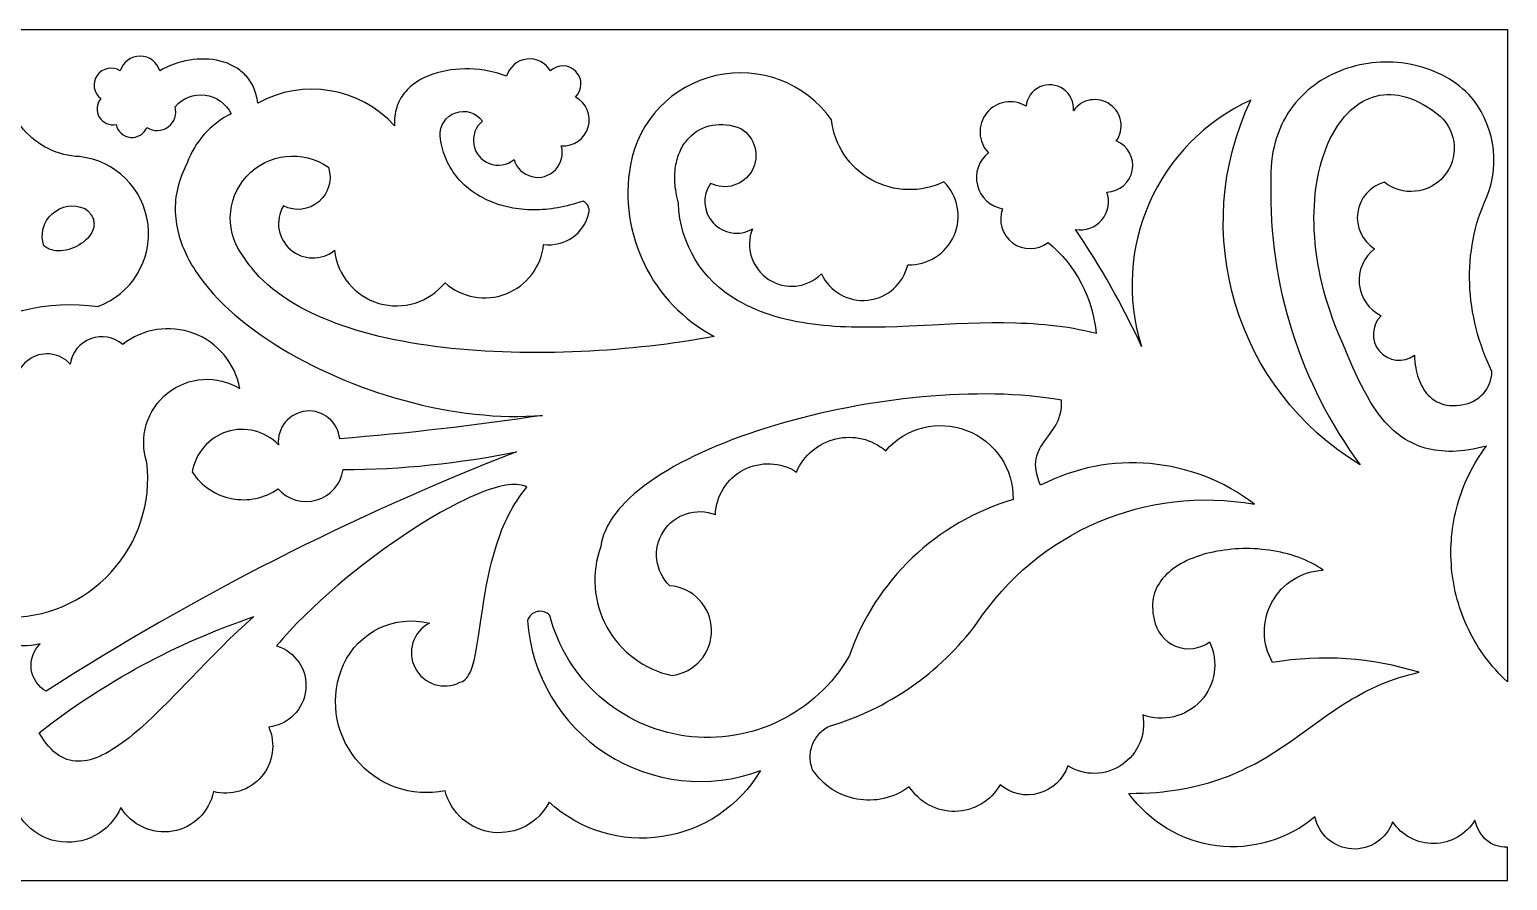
# Model space of a CAD drawing. Extents: x 1393 to 2071, y -80 to 15.
# Drawn here: x 1906 to 2070.9, y -79.7 to 15.3 of the extents above; entities that cross this region are included whole.
import ezdxf

# ---------------------------------------------------------------- set-up
doc = ezdxf.new("R2010")
doc.units = 0
doc.layers.add('LAYER_1', color=18, linetype='CONTINUOUS')

msp = doc.modelspace()

# ---------------------------------------------------------------- linework, layer by layer
at = {"layer": 'LAYER_1'}
for points in [[(1845.08, 15.27), (2070.9, 15.27), (2070.9, -57.57), (2070.56, -57.24), (2070.22, -56.91), (2069.9, -56.58), (2069.59, -56.23), (2069.28, -55.88), (2068.99, -55.53), (2068.7, -55.16), (2068.42, -54.8), (2068.16, -54.43), (2067.9, -54.05), (2067.65, -53.67), (2067.41, -53.28), (2067.18, -52.89), (2066.96, -52.5), (2066.75, -52.1), (2066.55, -51.69), (2066.36, -51.29), (2066.18, -50.88), (2066.01, -50.46), (2065.85, -50.05), (2065.7, -49.63), (2065.56, -49.21), (2065.42, -48.78), (2065.3, -48.35), (2065.19, -47.92), (2065.08, -47.49), (2064.99, -47.06), (2064.91, -46.62), (2064.83, -46.18), (2064.77, -45.74), (2064.71, -45.3), (2064.67, -44.86), (2064.64, -44.42), (2064.61, -43.98), (2064.6, -43.53), (2064.59, -43.09), (2064.6, -42.64), (2064.61, -42.2), (2064.64, -41.76), (2064.67, -41.31), (2064.72, -40.87), (2064.77, -40.43), (2064.84, -39.99), (2064.91, -39.55), (2065, -39.11), (2065.09, -38.67), (2065.2, -38.23), (2065.32, -37.8), (2065.44, -37.37), (2065.58, -36.94), (2065.72, -36.51), (2065.88, -36.08), (2066.05, -35.66), (2066.22, -35.24), (2066.41, -34.82), (2066.61, -34.41), (2066.82, -34), (2067.03, -33.59), (2067.26, -33.19), (2067.5, -32.79), (2067.75, -32.4), (2068.01, -32.01), (2068.28, -31.62), (2068.56, -31.24), (2068.05, -31.37), (2067.55, -31.48), (2067.06, -31.58), (2066.58, -31.66), (2066.11, -31.72), (2065.66, -31.77), (2065.22, -31.8), (2064.79, -31.82), (2064.37, -31.82), (2063.96, -31.81), (2063.56, -31.78), (2063.17, -31.74), (2062.79, -31.69), (2062.42, -31.62), (2062.06, -31.54), (2061.71, -31.45), (2061.37, -31.34), (2061.04, -31.23), (2060.72, -31.1), (2060.4, -30.96), (2060.1, -30.81), (2059.8, -30.65), (2059.51, -30.48), (2059.23, -30.3), (2058.95, -30.11), (2058.69, -29.91), (2058.43, -29.7), (2058.18, -29.48), (2057.93, -29.25), (2057.69, -29.02), (2057.46, -28.78), (2057.23, -28.53), (2057.01, -28.27), (2056.8, -28.01), (2056.59, -27.74), (2056.39, -27.47), (2055.99, -26.9), (2055.62, -26.32), (2055.27, -25.71), (2054.93, -25.1), (2054.6, -24.47), (2054.29, -23.83), (2053.99, -23.18), (2053.7, -22.53), (2053.14, -21.23), (2052.6, -19.95), (2052.06, -18.7), (2051.73, -17.89), (2051.43, -17.09), (2051.14, -16.29), (2050.88, -15.5), (2050.64, -14.71), (2050.42, -13.92), (2050.22, -13.14), (2050.04, -12.37), (2049.88, -11.6), (2049.75, -10.84), (2049.63, -10.09), (2049.53, -9.34), (2049.45, -8.6), (2049.39, -7.87), (2049.34, -7.15), (2049.32, -6.44), (2049.31, -5.75), (2049.32, -5.06), (2049.35, -4.38), (2049.4, -3.72), (2049.46, -3.07), (2049.53, -2.43), (2049.63, -1.8), (2049.74, -1.19), (2049.86, -0.6), (2050, -0.02), (2050.15, 0.55), (2050.32, 1.09), (2050.51, 1.63), (2050.7, 2.14), (2050.91, 2.64), (2051.13, 3.11), (2051.37, 3.57), (2051.62, 4.01), (2051.88, 4.43), (2052.15, 4.83), (2052.44, 5.21), (2052.73, 5.57), (2053.04, 5.9), (2053.36, 6.22), (2053.68, 6.51), (2054.02, 6.77), (2054.37, 7.01), (2054.73, 7.23), (2055.09, 7.42), (2055.47, 7.59), (2055.85, 7.73), (2056.24, 7.84), (2056.64, 7.93), (2057.05, 7.98), (2057.47, 8.01), (2057.89, 8.02), (2058.32, 7.99), (2058.75, 7.93), (2059.19, 7.84), (2059.64, 7.72), (2060.09, 7.57), (2060.55, 7.39), (2061.01, 7.17), (2061.48, 6.92), (2061.95, 6.64), (2062.42, 6.33), (2062.9, 5.98), (2063.38, 5.59, -0.964952), (2057.14, -1.78, 0.651037), (2056.07, -9.2, 0.553867), (2056.81, -16.69, 0.932976), (2060.53, -21.1), (2060.54, -21.46), (2060.57, -21.81), (2060.61, -22.15), (2060.66, -22.48), (2060.72, -22.79), (2060.8, -23.1), (2060.88, -23.4), (2060.97, -23.69), (2061.07, -23.96), (2061.18, -24.22), (2061.3, -24.47), (2061.44, -24.71), (2061.58, -24.94), (2061.72, -25.15), (2061.88, -25.35), (2062.05, -25.54), (2062.23, -25.71), (2062.41, -25.88), (2062.6, -26.02), (2062.8, -26.16), (2063.01, -26.28), (2063.23, -26.38), (2063.45, -26.48), (2063.69, -26.55), (2063.93, -26.61), (2064.17, -26.66), (2064.43, -26.69), (2064.69, -26.71), (2064.96, -26.71), (2065.23, -26.69), (2065.51, -26.66), (2065.8, -26.62, 0.374844), (2069.17, -22.91), (2068.9, -22.32), (2068.64, -21.73), (2068.39, -21.13), (2068.16, -20.53), (2067.95, -19.93), (2067.75, -19.32), (2067.57, -18.71), (2067.41, -18.09), (2067.26, -17.48), (2067.13, -16.86), (2067.01, -16.24), (2066.91, -15.61), (2066.83, -14.99), (2066.77, -14.37), (2066.72, -13.74), (2066.69, -13.12), (2066.67, -12.49), (2066.68, -11.87), (2066.7, -11.25), (2066.74, -10.63), (2066.79, -10.01), (2066.87, -9.39), (2066.96, -8.78), (2067.07, -8.17), (2067.19, -7.56), (2067.34, -6.95), (2067.5, -6.35), (2067.68, -5.75), (2067.88, -5.16), (2068.1, -4.58), (2068.34, -3.99), (2068.59, -3.42, 0.286742), (2066.6, 8.01), (2066.26, 8.34), (2065.9, 8.66), (2065.54, 8.96), (2065.16, 9.24), (2064.77, 9.5), (2064.38, 9.76), (2063.97, 9.99), (2063.56, 10.21), (2063.14, 10.41), (2062.71, 10.6), (2062.27, 10.77), (2061.83, 10.93), (2061.39, 11.07), (2060.94, 11.19), (2060.48, 11.3), (2060.02, 11.4), (2059.56, 11.48), (2059.09, 11.54), (2058.63, 11.59), (2058.16, 11.62), (2057.69, 11.63), (2057.22, 11.63), (2056.75, 11.62), (2056.28, 11.59), (2055.81, 11.54), (2055.34, 11.48), (2054.88, 11.41), (2054.42, 11.32), (2053.96, 11.21), (2053.51, 11.09), (2053.06, 10.95), (2052.62, 10.8), (2052.18, 10.63), (2051.75, 10.45), (2051.32, 10.25), (2050.9, 10.04), (2050.5, 9.81), (2050.09, 9.57), (2049.7, 9.31), (2049.32, 9.04), (2048.95, 8.76), (2048.59, 8.45), (2048.24, 8.14), (2047.9, 7.81), (2047.58, 7.46), (2047.26, 7.1), (2046.96, 6.72), (2046.68, 6.33), (2046.41, 5.93), (2046.16, 5.51), (2045.92, 5.07), (2045.69, 4.63), (2045.49, 4.16), (2045.3, 3.68), (2045.13, 3.19), (2044.98, 2.68), (2044.85, 2.16), (2044.73, 1.63), (2044.64, 1.08), (2044.57, 0.51), (2044.52, -0.07), (2044.49, -0.66), (2044.49, -1.27), (2044.5, -1.89, 0.166428), (2054.47, -33.34, -0.385316), (2042.27, 7.39, 0.379385), (2030.07, -20.11, 0.041705), (2022.68, -7.04, 0.581039), (2026.19, -2.87, 0.812419), (2027.25, 2.83, 1), (2022.46, 6.21, 1), (2017.18, 6.7, 0.885886), (2012.99, 1.52, 0.648491), (2014.56, -4.74, 0.757257), (2019.63, -8.5, -0.201365), (2025, -18.68), (2024.38, -18.52), (2023.75, -18.37), (2023.12, -18.24), (2022.48, -18.12), (2021.85, -18.01), (2021.2, -17.91), (2020.56, -17.83), (2019.92, -17.76), (2019.27, -17.69), (2018.62, -17.64), (2017.96, -17.59), (2017.31, -17.55), (2016.65, -17.53), (2016, -17.5), (2014.68, -17.48), (2013.36, -17.49), (2012.03, -17.51), (2010.71, -17.55), (2009.38, -17.6), (2006.74, -17.73), (2004.11, -17.85), (2002.81, -17.91), (2001.51, -17.95), (2000.22, -17.97), (1998.95, -17.97), (1997.69, -17.95), (1997.06, -17.93), (1996.44, -17.91), (1995.82, -17.87), (1995.2, -17.82), (1994.59, -17.77), (1993.98, -17.71), (1993.38, -17.63), (1992.78, -17.55), (1992.19, -17.45), (1991.6, -17.35), (1991.02, -17.23), (1990.44, -17.1), (1989.87, -16.95), (1989.3, -16.79), (1988.74, -16.62), (1988.19, -16.43), (1987.64, -16.23), (1987.1, -16.01), (1986.56, -15.77), (1986.03, -15.52), (1985.51, -15.25), (1984.99, -14.97, -0.262), (1978.39, -4.14), (1978.31, -3.83), (1978.24, -3.53), (1978.18, -3.23), (1978.12, -2.93), (1978.08, -2.64), (1978.04, -2.36), (1978.02, -2.08), (1978, -1.8), (1977.99, -1.53), (1977.98, -1.27), (1977.99, -1.01), (1978, -0.75), (1978.02, -0.5), (1978.04, -0.26), (1978.07, -0.02), (1978.11, 0.22), (1978.16, 0.44), (1978.21, 0.67), (1978.27, 0.88), (1978.34, 1.1), (1978.41, 1.3), (1978.49, 1.5), (1978.58, 1.7), (1978.67, 1.89), (1978.76, 2.07), (1978.86, 2.25), (1978.97, 2.42), (1979.08, 2.59), (1979.2, 2.75), (1979.32, 2.9), (1979.45, 3.05), (1979.58, 3.19), (1979.85, 3.46), (1980.14, 3.7), (1980.45, 3.91), (1980.77, 4.1), (1981.11, 4.26), (1981.46, 4.4), (1981.81, 4.51), (1982.18, 4.59), (1982.56, 4.64), (1982.94, 4.67), (1983.33, 4.67), (1983.73, 4.64), (1984.13, 4.58), (1984.53, 4.49), (1984.93, 4.37), (1985.34, 4.22, -0.961999), (1981.97, -1.9, 0.801582), (1986.64, -6.99, 0.811743), (1994.34, -12.01, 0.716), (2003.97, -10.98, 0.682442), (2008.01, -1.72, -0.519894), (1995.47, 5.21, 0.664502), (1973.03, 0.15, 0.325182), (1982.38, -18.99), (1981.52, -19.15), (1980.64, -19.3), (1979.76, -19.44), (1978.86, -19.58), (1977.96, -19.71), (1977.04, -19.84), (1976.12, -19.95), (1975.19, -20.07), (1974.25, -20.17), (1973.31, -20.27), (1972.36, -20.35), (1971.4, -20.44), (1970.44, -20.51), (1969.47, -20.57), (1968.5, -20.63), (1967.53, -20.68), (1966.56, -20.72), (1965.58, -20.75), (1964.61, -20.78), (1963.63, -20.79), (1962.65, -20.8), (1961.68, -20.79), (1960.7, -20.78), (1959.73, -20.76), (1958.76, -20.72), (1957.8, -20.68), (1956.84, -20.63), (1955.88, -20.57), (1954.93, -20.5), (1953.99, -20.41), (1953.05, -20.32), (1952.12, -20.21), (1951.19, -20.1), (1950.28, -19.97), (1949.37, -19.84), (1948.48, -19.69), (1947.6, -19.53), (1946.72, -19.36), (1945.86, -19.17), (1945.01, -18.98), (1944.18, -18.77), (1943.35, -18.55), (1942.55, -18.32), (1941.75, -18.07), (1940.97, -17.81), (1940.21, -17.54), (1939.47, -17.26), (1938.74, -16.96), (1938.03, -16.65), (1937.34, -16.33), (1936.67, -15.99), (1936.02, -15.64), (1935.39, -15.28), (1934.79, -14.9), (1934.2, -14.51), (1933.64, -14.1), (1933.1, -13.68), (1932.58, -13.24), (1932.09, -12.79), (1931.62, -12.32), (1931.18, -11.84), (1930.97, -11.59), (1930.77, -11.34), (1930.57, -11.09), (1930.38, -10.83), (1930.2, -10.57), (1930.02, -10.3, -0.877719), (1939.34, -0.11, -0.666932), (1934.3, -4.42, 0.835272), (1940.02, -9.37, 0.667205), (1952.34, -13, 0.615224), (1963.34, -8.71, 0.392357), (1968.4, -5.19, 0.346048), (1967.74, -3.87), (1967.39, -3.99), (1967.03, -4.11), (1966.68, -4.21), (1966.33, -4.31), (1965.98, -4.4), (1965.63, -4.49), (1965.28, -4.56), (1964.94, -4.63), (1964.59, -4.68), (1964.24, -4.73), (1963.9, -4.78), (1963.55, -4.81), (1963.21, -4.83), (1962.87, -4.85), (1962.53, -4.86), (1962.2, -4.86), (1961.86, -4.86), (1961.53, -4.84), (1961.2, -4.82), (1960.88, -4.79), (1960.56, -4.76), (1960.24, -4.71), (1959.92, -4.66), (1959.61, -4.6), (1959.3, -4.53), (1958.99, -4.46), (1958.69, -4.38), (1958.39, -4.29), (1958.1, -4.19), (1957.81, -4.09), (1957.53, -3.98), (1957.25, -3.86), (1956.97, -3.73), (1956.7, -3.6), (1956.44, -3.46), (1956.18, -3.32), (1955.93, -3.16), (1955.68, -3), (1955.44, -2.84), (1955.2, -2.66), (1954.97, -2.48), (1954.75, -2.3), (1954.53, -2.11), (1954.32, -1.91), (1954.12, -1.7), (1953.92, -1.49), (1953.73, -1.27), (1953.55, -1.04), (1953.38, -0.81), (1953.21, -0.57), (1953.06, -0.33), (1952.9, -0.08), (1952.76, 0.18), (1952.63, 0.44), (1952.5, 0.71), (1952.39, 0.99), (1952.28, 1.27), (1952.18, 1.55), (1952.09, 1.85), (1952.01, 2.14), (1951.94, 2.45), (1951.88, 2.76), (1951.83, 3.07), (1951.79, 3.39, -0.750241), (1956.52, 5.04, 1), (1960.04, 0.75, 1), (1965.32, 2.29, 0.81281), (1966.89, 7.74, 1), (1964.1, 10.65, 0.661985), (1959.22, 10.06), (1958.74, 10.23), (1958.25, 10.39), (1957.75, 10.52), (1957.24, 10.63), (1956.71, 10.73), (1956.18, 10.8), (1955.65, 10.84), (1955.11, 10.87), (1954.58, 10.87), (1954.04, 10.86), (1953.51, 10.82), (1952.98, 10.76), (1952.46, 10.67), (1951.95, 10.56), (1951.45, 10.43), (1950.97, 10.28), (1950.5, 10.1), (1950.04, 9.9), (1949.83, 9.79), (1949.61, 9.68), (1949.4, 9.56), (1949.2, 9.43), (1949.01, 9.3), (1948.81, 9.16), (1948.63, 9.01), (1948.45, 8.86), (1948.28, 8.7), (1948.12, 8.54), (1947.97, 8.37), (1947.82, 8.2), (1947.68, 8.01), (1947.55, 7.83), (1947.42, 7.63), (1947.31, 7.43), (1947.2, 7.22), (1947.11, 7.01), (1947.02, 6.79), (1946.95, 6.57), (1946.88, 6.33), (1946.82, 6.1), (1946.78, 5.85), (1946.74, 5.6), (1946.72, 5.34), (1946.7, 5.08), (1946.7, 4.81), (1946.71, 4.53, 0.346719), (1931.44, 7.06), (1931.41, 7.31), (1931.37, 7.55), (1931.32, 7.78), (1931.26, 8), (1931.2, 8.22), (1931.13, 8.43), (1931.05, 8.64), (1930.97, 8.83), (1930.88, 9.03), (1930.78, 9.21), (1930.67, 9.39), (1930.56, 9.56), (1930.44, 9.73), (1930.32, 9.89), (1930.19, 10.05), (1930.05, 10.19), (1929.91, 10.34), (1929.76, 10.47), (1929.61, 10.6), (1929.45, 10.73), (1929.29, 10.84), (1929.13, 10.96), (1928.78, 11.16), (1928.42, 11.34), (1928.05, 11.5), (1927.66, 11.64), (1927.26, 11.75), (1926.85, 11.84), (1926.43, 11.91), (1926, 11.95), (1925.57, 11.98), (1925.14, 11.98), (1924.7, 11.96), (1924.26, 11.92), (1923.82, 11.86), (1923.39, 11.78), (1922.96, 11.68), (1922.53, 11.56), (1922.11, 11.41), (1921.7, 11.25), (1921.29, 11.07), (1920.9, 10.87), (1920.52, 10.65, 0.745693), (1916.1, 10.66, 0.963284), (1913.93, 7.56, 0.706712), (1915.64, 4.66, 0.733885), (1919.07, 4.33, 0.692434), (1922.22, 6.66, -0.540804), (1928.47, 5.87, 0.192681), (1923.56, 0.35), (1923.39, 0.01), (1923.23, -0.34), (1923.07, -0.68), (1922.94, -1.02), (1922.81, -1.37), (1922.7, -1.71), (1922.6, -2.05), (1922.51, -2.4), (1922.44, -2.74), (1922.37, -3.08), (1922.32, -3.42), (1922.28, -3.77), (1922.26, -4.11), (1922.24, -4.45), (1922.23, -4.79), (1922.24, -5.13), (1922.26, -5.47), (1922.29, -5.81), (1922.33, -6.14), (1922.38, -6.48), (1922.44, -6.82), (1922.51, -7.15), (1922.59, -7.49), (1922.68, -7.82), (1922.79, -8.16), (1922.9, -8.49), (1923.02, -8.82), (1923.15, -9.15), (1923.29, -9.48), (1923.44, -9.8), (1923.6, -10.13), (1923.77, -10.45), (1923.95, -10.78), (1924.14, -11.1), (1924.34, -11.42), (1924.54, -11.74), (1924.76, -12.05), (1924.98, -12.37), (1925.21, -12.68), (1925.45, -12.99), (1925.95, -13.61), (1926.48, -14.22), (1927.04, -14.83), (1927.63, -15.42), (1928.25, -16.01), (1928.9, -16.58), (1929.57, -17.15), (1930.27, -17.71), (1930.99, -18.25), (1931.73, -18.79), (1932.5, -19.31), (1933.29, -19.83), (1934.09, -20.33), (1934.92, -20.82), (1935.76, -21.3), (1936.62, -21.76), (1937.49, -22.21), (1938.38, -22.65), (1939.29, -23.07), (1940.2, -23.47), (1941.13, -23.87), (1942.06, -24.24), (1943.01, -24.6), (1943.97, -24.95), (1944.93, -25.28), (1945.9, -25.59), (1946.87, -25.88), (1947.85, -26.15), (1948.83, -26.41), (1949.81, -26.65), (1950.8, -26.87), (1951.78, -27.07), (1952.76, -27.25), (1953.74, -27.41), (1954.72, -27.55), (1955.7, -27.67), (1956.66, -27.76), (1957.63, -27.84), (1958.58, -27.89), (1959.53, -27.92), (1960.47, -27.93), (1961.39, -27.91), (1962.31, -27.87), (1963.21, -27.81, -0.017299), (1940.59, -30.42, 1), (1933.75, -31.08, 0.618707), (1924.14, -34.14, 0.421227), (1933.71, -36.01, 0.638141), (1940.97, -33.86, 0.049447), (1960.33, -31.86, 0.049958), (1907.82, -58.61, -0.495726), (1907.16, -53.31, -0.13856), (1903.15, -53.21, -0.772159)], [(1897.76, -19.43, -0.188285), (1913.6, -15.64, 0.791524), (1911.57, 1.08, -0.43962), (1903.3, 10.81, 0.204648)], [(1903.2, -50.36, 0.455328), (1919.07, -33.06, -0.696764), (1929.45, -24.8, 0.565469), (1916.37, -19.89, 0.592909), (1910.51, -22.07, 0.810384), (1904.61, -25.55, 0.736654)], [(1845.08, -79.73), (2070.9, -79.73), (2070.9, -76), (2070.86, -76), (2070.53, -76), (2070.21, -75.97), (2069.9, -75.91), (2069.6, -75.83), (2069.32, -75.72), (2069.06, -75.59), (2068.81, -75.43), (2068.57, -75.24), (2068.35, -75.03), (2068.14, -74.8), (2067.95, -74.55), (2067.78, -74.28), (2067.63, -73.99), (2067.49, -73.68), (2067.37, -73.35), (2067.27, -73, -0.547925), (2058.08, -73.17, -0.76537), (2049.42, -72.62, -0.437527), (2028.66, -70.01), (2029.46, -70), (2030.23, -69.98), (2030.99, -69.94), (2031.72, -69.89), (2032.44, -69.82), (2033.14, -69.74), (2033.82, -69.64), (2034.48, -69.54), (2035.13, -69.42), (2035.76, -69.29), (2036.37, -69.14), (2036.97, -68.99), (2037.56, -68.82), (2038.13, -68.65), (2038.68, -68.46), (2039.23, -68.27), (2039.76, -68.07), (2040.28, -67.86), (2040.79, -67.64), (2041.29, -67.41), (2041.78, -67.17), (2042.26, -66.93), (2042.73, -66.69), (2043.19, -66.43), (2043.64, -66.17), (2044.09, -65.91), (2044.96, -65.37), (2045.81, -64.81), (2046.64, -64.25), (2047.46, -63.67), (2048.26, -63.09), (2049.87, -61.94), (2050.67, -61.36), (2051.49, -60.8), (2052.31, -60.25), (2053.16, -59.72), (2053.59, -59.46), (2054.02, -59.21), (2054.46, -58.97), (2054.91, -58.72), (2055.37, -58.49), (2055.83, -58.26), (2056.31, -58.04), (2056.79, -57.83), (2057.28, -57.63), (2057.79, -57.44), (2058.3, -57.25), (2058.83, -57.08), (2059.36, -56.92), (2059.91, -56.76), (2060.48, -56.62), (2061.05, -56.49, 0.117118), (2044.69, -55.39, -0.560361), (2050.33, -45.08), (2050.02, -44.86), (2049.69, -44.66), (2049.36, -44.46), (2049.01, -44.28), (2048.66, -44.1), (2048.3, -43.94), (2047.92, -43.78), (2047.55, -43.64), (2047.16, -43.51), (2046.77, -43.38), (2046.37, -43.27), (2045.97, -43.17), (2045.56, -43.07), (2045.15, -42.99), (2044.74, -42.92), (2044.32, -42.85), (2043.9, -42.8), (2043.48, -42.76), (2043.05, -42.72), (2042.63, -42.7), (2042.2, -42.68), (2041.78, -42.68), (2041.35, -42.68), (2040.93, -42.7), (2040.51, -42.72), (2040.09, -42.75), (2039.68, -42.8), (2039.27, -42.85), (2038.86, -42.91), (2038.46, -42.98), (2038.06, -43.06), (2037.67, -43.15), (2037.28, -43.24), (2036.9, -43.35), (2036.53, -43.47), (2036.17, -43.59), (2035.81, -43.73), (2035.47, -43.87), (2035.13, -44.02), (2034.81, -44.18), (2034.49, -44.35), (2034.19, -44.53), (2033.9, -44.72), (2033.62, -44.91), (2033.35, -45.12), (2033.1, -45.33), (2032.86, -45.55), (2032.63, -45.78), (2032.42, -46.02), (2032.23, -46.27), (2032.06, -46.52), (2031.9, -46.79), (2031.75, -47.06), (2031.63, -47.34), (2031.52, -47.62), (2031.43, -47.92), (2031.37, -48.23), (2031.32, -48.54), (2031.29, -48.86), (2031.29, -49.19), (2031.31, -49.52), (2031.34, -49.87), (2031.41, -50.22), (2031.49, -50.58, 0.558618), (2037.66, -53.1, -0.674681), (2030.2, -61.23, -0.653605), (2021.83, -66.93, -0.532513), (2014.29, -69.05, -0.564859), (2004.15, -69.26), (2003.82, -69.5), (2003.48, -69.71), (2003.13, -69.91), (2002.77, -70.08), (2002.41, -70.24), (2002.04, -70.37), (2001.67, -70.48), (2001.3, -70.58), (2000.93, -70.65), (2000.55, -70.71), (2000.18, -70.74), (1999.8, -70.76), (1999.43, -70.76), (1999.05, -70.74), (1998.68, -70.7), (1998.31, -70.64), (1997.95, -70.56), (1997.59, -70.47), (1997.23, -70.36), (1996.88, -70.23), (1996.54, -70.09), (1996.2, -69.93), (1995.87, -69.75), (1995.55, -69.56), (1995.25, -69.35), (1994.95, -69.12), (1994.66, -68.88), (1994.38, -68.62), (1994.12, -68.35), (1993.86, -68.06), (1993.63, -67.76), (1993.4, -67.44), (1993.33, -67.27), (1993.27, -67.1), (1993.22, -66.93), (1993.18, -66.75), (1993.14, -66.57), (1993.12, -66.39), (1993.1, -66.21), (1993.09, -66.03), (1993.09, -65.85), (1993.1, -65.68), (1993.12, -65.5), (1993.14, -65.32), (1993.17, -65.14), (1993.22, -64.97), (1993.26, -64.8), (1993.32, -64.63), (1993.39, -64.46), (1993.46, -64.3), (1993.54, -64.14), (1993.63, -63.98), (1993.72, -63.83), (1993.82, -63.68), (1993.93, -63.53), (1994.05, -63.4), (1994.17, -63.26), (1994.3, -63.13), (1994.44, -63.01), (1994.59, -62.9), (1994.74, -62.79), (1994.89, -62.69), (1995.06, -62.59), (1995.23, -62.5), (1995.84, -62.32), (1996.45, -62.12), (1997.05, -61.91), (1997.64, -61.69), (1998.23, -61.45), (1998.82, -61.21), (1999.4, -60.95), (1999.97, -60.68), (2000.54, -60.4), (2001.11, -60.11), (2001.66, -59.8), (2002.22, -59.49), (2002.76, -59.17), (2003.3, -58.83), (2003.83, -58.48), (2004.36, -58.12), (2004.88, -57.75), (2005.39, -57.38), (2005.89, -56.99), (2006.39, -56.59), (2006.87, -56.18), (2007.35, -55.76), (2007.83, -55.33), (2008.29, -54.89), (2008.75, -54.44), (2009.19, -53.98), (2009.63, -53.51), (2010.06, -53.03), (2010.48, -52.54), (2010.89, -52.05), (2011.3, -51.54), (2011.69, -51.02, -0.299345), (2042.66, -37.72, 0.291294), (2018.8, -35.61), (2018.62, -35.16), (2018.48, -34.74), (2018.37, -34.34), (2018.3, -33.96), (2018.26, -33.61), (2018.25, -33.27), (2018.27, -32.96), (2018.31, -32.66), (2018.37, -32.37), (2018.46, -32.1), (2018.56, -31.84), (2018.68, -31.59), (2018.81, -31.34), (2018.96, -31.11), (2019.11, -30.87), (2019.27, -30.64), (2019.61, -30.19), (2019.95, -29.73), (2020.28, -29.25), (2020.44, -29), (2020.58, -28.74), (2020.71, -28.46), (2020.83, -28.18), (2020.93, -27.88), (2021.02, -27.56), (2021.08, -27.23), (2021.12, -26.88), (2021.13, -26.5), (2021.12, -26.1), (2020.25, -25.96), (2019.37, -25.83), (2018.46, -25.73), (2017.54, -25.63), (2016.6, -25.56), (2015.65, -25.5), (2014.69, -25.45), (2013.71, -25.43), (2012.72, -25.41), (2011.73, -25.42), (2010.72, -25.43), (2009.7, -25.47), (2008.68, -25.52), (2007.65, -25.58), (2006.61, -25.65), (2005.57, -25.74), (2004.53, -25.85), (2003.48, -25.97), (2002.43, -26.1), (2001.39, -26.24), (2000.34, -26.4), (1999.29, -26.57), (1998.25, -26.75), (1997.21, -26.95), (1996.17, -27.16), (1995.14, -27.38), (1994.11, -27.61), (1993.1, -27.85), (1992.09, -28.1), (1991.09, -28.37), (1990.1, -28.64), (1989.12, -28.93), (1988.15, -29.23), (1987.2, -29.53), (1986.26, -29.85), (1985.34, -30.18), (1984.44, -30.51), (1983.55, -30.86), (1982.67, -31.22), (1981.82, -31.58), (1980.99, -31.95), (1980.18, -32.33), (1979.39, -32.72), (1978.63, -33.12), (1977.89, -33.52), (1977.17, -33.94), (1976.48, -34.36), (1975.82, -34.79), (1975.19, -35.22), (1974.58, -35.66), (1974.01, -36.11), (1973.46, -36.56), (1972.95, -37.02), (1972.47, -37.49), (1972.03, -37.96), (1971.82, -38.2), (1971.62, -38.44), (1971.43, -38.68), (1971.25, -38.92), (1971.08, -39.17), (1970.91, -39.41), (1970.76, -39.66), (1970.61, -39.9), (1970.48, -40.15), (1970.36, -40.4), (1970.24, -40.65), (1970.14, -40.9), (1970.04, -41.15), (1969.96, -41.41), (1969.89, -41.66), (1969.82, -41.92), (1969.77, -42.17), (1969.73, -42.43, 0.455895), (1977.65, -56.84, 0.908389), (1977.43, -46.83, -0.821138), (1982.51, -38.88, -0.579224), (1991.57, -34.13, -0.506445), (2001.52, -31.75, -0.703635), (2015.73, -37.21, 0.242611), (1997.44, -54.68, -0.669859), (1964.03, -50.14, 0.567529), (1961.55, -50.69, 0.50082), (1987.54, -67.47, -0.474876), (1963.95, -71, -0.690211), (1952.35, -69.71, -0.612635), (1941.01, -55.62, -0.361138), (1950.6, -51, 1), (1954.01, -57.6), (1954.15, -57.56), (1954.29, -57.51), (1954.42, -57.43), (1954.55, -57.34), (1954.67, -57.23), (1954.78, -57.11), (1954.88, -56.97), (1954.98, -56.81), (1955.08, -56.63), (1955.17, -56.45), (1955.26, -56.24), (1955.34, -56.02), (1955.41, -55.79), (1955.49, -55.54), (1955.63, -55.01), (1955.75, -54.43), (1955.87, -53.81), (1955.98, -53.14), (1956.09, -52.44), (1956.31, -50.92), (1956.55, -49.3), (1956.68, -48.46), (1956.83, -47.6), (1956.98, -46.73), (1957.16, -45.85), (1957.35, -44.96), (1957.57, -44.07), (1957.81, -43.18), (1958.08, -42.3), (1958.22, -41.86), (1958.37, -41.42), (1958.53, -40.99), (1958.7, -40.56), (1958.88, -40.13), (1959.07, -39.71), (1959.26, -39.29), (1959.47, -38.88), (1959.68, -38.47), (1959.91, -38.07), (1960.14, -37.67), (1960.39, -37.29), (1960.65, -36.91), (1960.91, -36.54), (1961.2, -36.17), (1961.49, -35.82), (1961.29, -35.72), (1961.08, -35.64), (1960.85, -35.58), (1960.6, -35.54), (1960.33, -35.52), (1960.05, -35.52), (1959.75, -35.53), (1959.44, -35.56), (1959.12, -35.61), (1958.77, -35.67), (1958.42, -35.75), (1958.05, -35.85), (1957.67, -35.96), (1957.28, -36.09), (1956.87, -36.23), (1956.46, -36.39), (1956.03, -36.56), (1955.6, -36.74), (1955.15, -36.94), (1954.7, -37.15), (1953.76, -37.61), (1952.8, -38.11), (1951.81, -38.66), (1950.8, -39.25), (1949.77, -39.88), (1948.73, -40.54), (1947.68, -41.24), (1946.62, -41.96), (1945.56, -42.71), (1944.5, -43.49), (1943.46, -44.28), (1942.42, -45.09), (1941.4, -45.92), (1940.39, -46.76), (1939.41, -47.61), (1938.46, -48.46), (1937.54, -49.31), (1936.65, -50.17), (1935.81, -51.02), (1935.01, -51.87), (1934.25, -52.7), (1933.89, -53.12), (1933.55, -53.53, -0.814771), (1932.67, -62.6, -0.628278), (1926.51, -69.81, -0.684998), (1916.17, -71.57, -0.809641), (1903.85, -69.15)]]:
    msp.add_lwpolyline(points, format="xyb", dxfattribs=at)
for points in [[(1912.14, -4.71), (1912.29, -4.82), (1912.43, -4.93), (1912.55, -5.05), (1912.66, -5.17), (1912.76, -5.29), (1912.85, -5.41), (1912.93, -5.53), (1913, -5.66), (1913.05, -5.78), (1913.1, -5.9), (1913.13, -6.03), (1913.16, -6.15), (1913.17, -6.28), (1913.18, -6.4), (1913.17, -6.53), (1913.16, -6.65), (1913.14, -6.78), (1913.11, -6.9), (1913.08, -7.02), (1913.03, -7.14), (1912.92, -7.38), (1912.78, -7.61), (1912.62, -7.83), (1912.43, -8.05), (1912.22, -8.25), (1911.99, -8.45), (1911.75, -8.63), (1911.49, -8.79), (1911.22, -8.94), (1910.94, -9.07), (1910.65, -9.19), (1910.36, -9.28), (1910.06, -9.36), (1909.76, -9.41), (1909.46, -9.44), (1909.16, -9.44), (1908.87, -9.42), (1908.59, -9.37), (1908.45, -9.33), (1908.31, -9.29), (1908.18, -9.24), (1908.05, -9.18), (1907.92, -9.11), (1907.8, -9.03), (1907.68, -8.95), (1907.57, -8.86, -0.65144)], [(1931.01, -50.27), (1930.1, -51.07), (1929.21, -51.9), (1928.31, -52.76), (1927.43, -53.63), (1926.55, -54.52), (1925.68, -55.41), (1923.96, -57.19), (1922.27, -58.93), (1921.45, -59.77), (1920.63, -60.58), (1919.82, -61.37), (1919.02, -62.12), (1918.24, -62.82), (1917.85, -63.16), (1917.46, -63.48), (1917.08, -63.79), (1916.7, -64.09), (1916.32, -64.37), (1915.95, -64.64), (1915.58, -64.89), (1915.21, -65.12), (1914.85, -65.34), (1914.49, -65.54), (1914.13, -65.72), (1913.78, -65.88), (1913.43, -66.02), (1913.09, -66.15), (1912.75, -66.25), (1912.41, -66.32), (1912.07, -66.38), (1911.74, -66.41), (1911.42, -66.42), (1911.1, -66.41), (1910.78, -66.37), (1910.46, -66.3), (1910.15, -66.21), (1909.85, -66.08), (1909.55, -65.94), (1909.25, -65.76), (1908.96, -65.55), (1908.67, -65.32), (1908.39, -65.05), (1908.11, -64.75), (1907.83, -64.42), (1907.56, -64.06), (1907.3, -63.67), (1907.04, -63.24, -0.084225)]]:
    msp.add_lwpolyline(points, format="xyb", close=True, dxfattribs=at)

doc.saveas('drawing.dxf')
